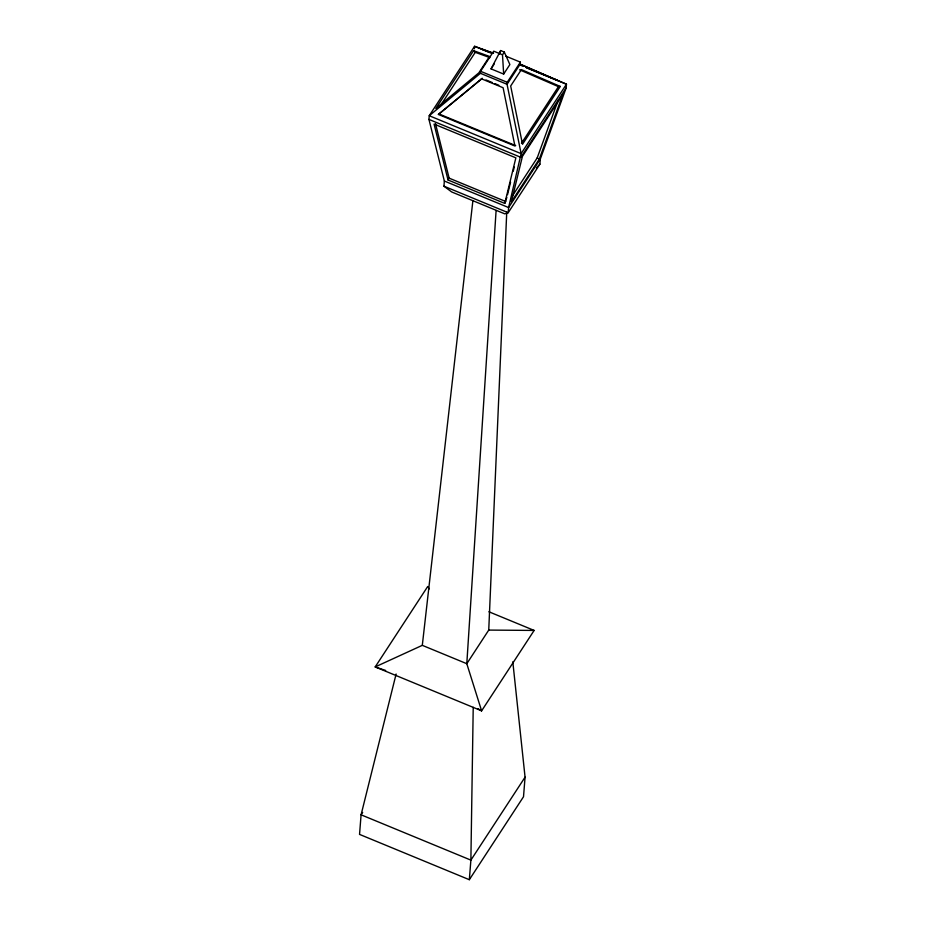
<?xml version="1.0" encoding="UTF-8"?>
<svg xmlns="http://www.w3.org/2000/svg" width="926" height="926" viewBox="0 0 926 926"><rect width="100%" height="100%" fill="white"/><g stroke="black" fill="none" stroke-linecap="round" stroke-linejoin="round"><path stroke-width="1.39" d="M473.221 707.279L470.883 860.127L469.332 879.7L359.543 834.395L361.082 814.811L396.12 674.024M488.905 611.773L534.14 630.432L481.613 710.844L466.797 663.699L488.743 630.085L506.742 212.123M496.105 210.457L466.797 663.699L422.302 645.341L375.192 666.928L481.613 710.844L478.024 708.703M505.712 56.104L520.366 62.146L520.204 64.172L566.457 84.208L566.168 87.912L540.321 159.006L539.904 164.157L508.2 212.702L504.774 213.86L451.668 191.948L443.948 186.195L444.353 181.033L428.946 119.419L429.236 115.727L474.575 46.3L493.558 53.176M474.39 48.765L474.575 46.3L491.891 53.442M443.948 186.195L508.2 212.702L508.605 207.551L521.118 153.635L429.236 115.727L480.409 73.304L480.571 71.29L493.72 51.162L502.494 54.819L503.663 74.08L491.058 68.883L500.642 50.548L504.3 52.064L509.879 64.554L503.663 74.08M520.366 62.146L507.216 82.287L507.054 84.301L521.118 153.635L566.457 84.208L526.512 67.725M512.807 661.812L525.065 777.169L523.514 796.742L469.332 879.7M422.302 645.341L472.85 201.046M504.774 203.407L515.863 157.837L434.062 124.084L448.045 180.003L504.774 203.407L506.858 197.412M507.529 194.657L510.55 182.225M513.247 171.171L514.254 167.027M512.321 196.023L537.196 157.929L558.216 100.124M539.337 159.041L562.8 94.521L522.438 156.32L511.349 201.903L539.337 159.041L537.196 157.929M499.195 54.321L500.642 50.548M448.045 180.003L449.133 178.151L435.486 123.621M473.591 50.675L435.81 108.516L478.835 72.853L489.541 56.463L473.591 50.675L475.258 52.331L489.889 57.62M439.85 106.536L475.258 52.331M491.058 68.883L494.16 64.114M502.494 54.819L504.3 52.064M521.465 143.275L558.447 86.65L560.276 86.454L522.507 144.282L510.677 85.991L521.384 69.6L560.276 86.454M566.168 87.912L520.829 157.327L428.946 119.419M540.321 159.006L508.605 207.551L444.353 181.033M362.656 812.415L361.082 814.811L470.883 860.127L525.065 777.169M536.339 167.988L539.904 164.157M438.38 114.442L482.191 78.386L438.38 114.442L514.925 146.019L503.107 87.738L481.404 78.779M488.743 630.085L534.14 630.432M385.656 670.47L375.192 666.928L427.708 586.517L429.282 588.924M493.13 53.28L481.161 48.939L487.759 51.659M519.428 64.727L523.387 66.371M526.026 67.459L557.707 80.527L520.111 64.241L507.054 84.301L480.409 73.304M480.571 71.29L507.216 82.287M486.023 79.96L492.4 82.599M494.959 83.653L498.79 85.227M439.179 114.037L515.713 145.625M449.133 178.151L505.851 201.555M519.567 69.797L558.447 86.65"/></g></svg>
